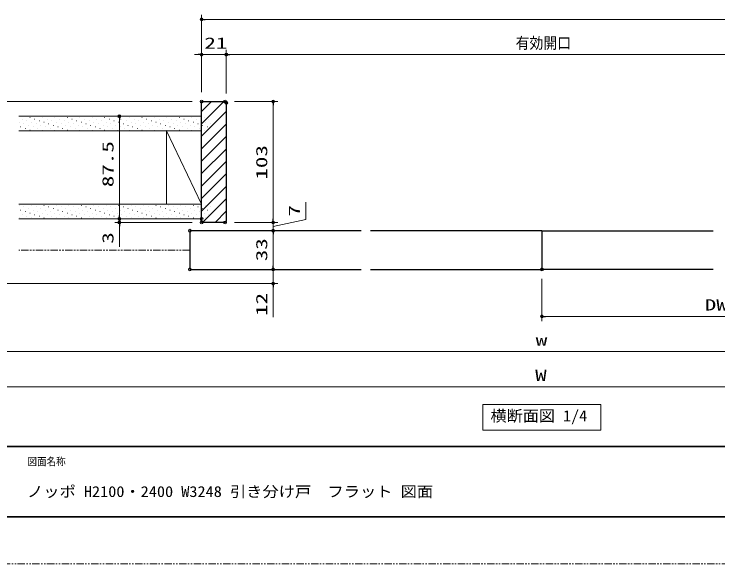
# Model space of a CAD drawing. Units: millimetres, scale not verified. Extents: x -1306 to 1306, y -607 to 607.
# Drawn here: x -885 to -285, y -594 to -126 of the extents above; entities that cross this region are included whole.
import ezdxf
from ezdxf.enums import TextEntityAlignment as Align

# ---------------------------------------------------------------- set-up
doc = ezdxf.new("R2010")
doc.units = ezdxf.units.MM
doc.header["$LTSCALE"] = 5
doc.header["$PDMODE"] = 32
doc.header["$PDSIZE"] = 2.5
doc.linetypes.add('USER1', pattern=[2.5, 1.25, -0.25, 0.25, -0.25, 0.25, -0.25])
for name, color, linetype, lineweight in [('0-1_線(黄)', 2, 'Continuous', 15), ('0-3_陰線', 4, 'USER1', 9), ('0-8_二点鎖線', 4, 'USER1', 9), ('0-D_線(白)', 7, 'Continuous', 30), ('1-1_寸法線', 3, 'Continuous', 13), ('1-2_ハッチング', 6, 'Continuous', 9), ('1-4_DEFPOINTS', 7, 'Continuous', 5), ('1-5_0', 3, 'Continuous', 25), ('1-7_図面枠', 7, 'Continuous', 35)]:
    doc.layers.add(name, color=color, linetype=linetype, lineweight=lineweight)
doc.styles.add('ＭＳ ゴシック', font='')
doc.styles.get('ＭＳ ゴシック').set_extended_font_data('MS Gothic')

# ---------------------------------------------------------------- blocks, each defined once
blk = doc.blocks.new('_DOT')
at = {"layer": '1-5_0'}
blk.add_line((-2.5, 0), (-5, 0), dxfattribs=at)
for points in [[(0, 0), (-2.5, 0), (-2.48, 0.313)], [(0, 0), (-2.48, -0.313), (-2.5, 0)], [(0, 0), (-2.48, 0.313), (-2.421, 0.622)], [(0, 0), (-2.421, -0.622), (-2.48, -0.313)], [(0, 0), (-2.421, 0.622), (-2.324, 0.92)], [(0, 0), (-2.324, -0.92), (-2.421, -0.622)], [(0, 0), (-2.324, 0.92), (-2.191, 1.204)], [(0, 0), (-2.191, -1.204), (-2.324, -0.92)], [(0, 0), (-2.191, 1.204), (-2.023, 1.469)], [(0, 0), (-2.023, -1.469), (-2.191, -1.204)], [(0, 0), (-2.023, 1.469), (-1.822, 1.711)], [(0, 0), (-1.822, -1.711), (-2.023, -1.469)], [(0, 0), (-1.822, 1.711), (-1.594, 1.926)], [(0, 0), (-1.594, -1.926), (-1.822, -1.711)], [(0, 0), (-1.594, 1.926), (-1.34, 2.111)], [(0, 0), (-1.34, -2.111), (-1.594, -1.926)], [(0, 0), (-1.34, 2.111), (-1.064, 2.262)], [(0, 0), (-1.064, -2.262), (-1.34, -2.111)], [(0, 0), (-1.064, 2.262), (-0.773, 2.378)], [(0, 0), (-0.773, -2.378), (-1.064, -2.262)], [(0, 0), (-0.773, 2.378), (-0.468, 2.456)], [(0, 0), (-0.468, -2.456), (-0.773, -2.378)], [(0, 0), (-0.468, 2.456), (-0.157, 2.495)], [(0, 0), (-0.157, -2.495), (-0.468, -2.456)], [(0, 0), (-0.157, 2.495), (0.157, 2.495)], [(0, 0), (0.157, -2.495), (-0.157, -2.495)], [(0, 0), (0.157, 2.495), (0.468, 2.456)], [(0, 0), (0.468, 2.456), (0.773, 2.378)], [(0, 0), (0.773, 2.378), (1.064, 2.262)], [(0, 0), (1.064, 2.262), (1.34, 2.111)], [(0, 0), (1.34, 2.111), (1.594, 1.926)], [(0, 0), (1.594, 1.926), (1.822, 1.711)], [(0, 0), (1.822, 1.711), (2.023, 1.469)], [(0, 0), (2.023, 1.469), (2.191, 1.204)], [(0, 0), (2.191, 1.204), (2.324, 0.92)], [(0, 0), (2.324, 0.92), (2.421, 0.622)], [(0, 0), (2.421, 0.622), (2.48, 0.313)], [(0, 0), (2.48, 0.313), (2.5, 0)], [(0, 0), (0.468, -2.456), (0.157, -2.495)], [(0, 0), (0.773, -2.378), (0.468, -2.456)], [(0, 0), (1.064, -2.262), (0.773, -2.378)], [(0, 0), (1.34, -2.111), (1.064, -2.262)], [(0, 0), (1.594, -1.926), (1.34, -2.111)], [(0, 0), (1.822, -1.711), (1.594, -1.926)], [(0, 0), (2.023, -1.469), (1.822, -1.711)], [(0, 0), (2.191, -1.204), (2.023, -1.469)], [(0, 0), (2.324, -0.92), (2.191, -1.204)], [(0, 0), (2.421, -0.622), (2.324, -0.92)], [(0, 0), (2.48, -0.313), (2.421, -0.622)], [(0, 0), (2.5, 0), (2.48, -0.313)]]:
    blk.add_solid(points, dxfattribs=at)

msp = doc.modelspace()

# ---------------------------------------------------------------- linework, layer by layer
at = {"layer": '0-1_線(黄)'}
for p, q in [((-724.997, -212.684), (-880.768, -212.684)), ((-724.997, -225.184), (-880.768, -225.184)), ((-754.997, -225.184), (-754.997, -287.684)), ((-754.997, -225.184), (-724.997, -287.684)), ((-724.997, -287.684), (-880.768, -287.684)), ((-724.997, -300.184), (-880.768, -300.184))]:
    msp.add_line(p, q, dxfattribs=at)
msp.add_lwpolyline([(-485.381, -458.184), (-384.636, -458.184), (-384.636, -480.019), (-485.381, -480.019)], close=True, dxfattribs=at)
at = {"layer": '0-3_陰線'}
msp.add_line((387.036, -594), (-1292.964, -594), dxfattribs=at)
at = {"layer": '0-8_二点鎖線'}
msp.add_line((-734.997, -326.684), (-880.768, -326.684), dxfattribs=at)
at = {"layer": '0-D_線(白)'}
for p, q in [((-704.997, -200.184), (-703.997, -201.184)), ((-703.997, -201.184), (-703.997, -302.184)), ((-724.997, -301.184), (-724.947, -301.184)), ((-704.997, -303.184), (-724.997, -303.184)), ((-703.997, -302.184), (-704.997, -303.184)), ((-588.998, -310.184), (-734.997, -310.184)), ((-734.997, -310.184), (-734.997, -343.184)), ((-435, -310.184), (-580.998, -310.184)), ((-435, -310.184), (-289.001, -310.184)), ((-435, -310.184), (-435, -343.184)), ((-435, -310.184), (-435, -343.184)), ((-734.997, -343.184), (-588.998, -343.184)), ((-580.998, -343.184), (-435, -343.184)), ((-289.001, -343.184), (-435, -343.184))]:
    msp.add_line(p, q, dxfattribs=at)
msp.add_lwpolyline([(-724.997, -303.184), (-724.997, -200.184), (-704.997, -200.184)], dxfattribs=at)
at = {"layer": '1-1_寸法線'}
for p, q in [((-724.997, -192.184), (-724.997, -126.184)), ((-721.997, -130.184), (-148.003, -130.184)), ((-727.997, -160.184), (-730.997, -160.184)), ((-724.997, -192.184), (-724.997, -156.184)), ((-724.997, -160.184), (-703.997, -160.184)), ((-703.997, -193.184), (-703.997, -156.184)), ((-703.997, -193.184), (-703.997, -156.184)), ((-700.997, -160.184), (-697.997, -160.184)), ((-700.997, -160.184), (-169.003, -160.184)), ((-732.997, -200.184), (-1215.996, -200.184)), ((-732.997, -200.184), (-1185.996, -200.184)), ((-696.997, -200.184), (-659.997, -200.184)), ((-663.997, -203.184), (-663.997, -300.184)), ((-794.997, -215.684), (-794.997, -297.184)), ((-786.997, -212.684), (-790.997, -212.684)), ((-794.997, -297.184), (-794.997, -294.184)), ((-663.997, -300.184), (-663.997, -297.184)), ((-732.997, -300.184), (-798.997, -300.184)), ((-732.997, -300.184), (-798.997, -300.184)), ((-732.997, -303.184), (-798.997, -303.184)), ((-794.997, -300.184), (-794.997, -303.184)), ((-696.997, -303.184), (-659.997, -303.184)), ((-696.997, -303.184), (-659.997, -303.184)), ((-663.997, -303.184), (-663.997, -310.184)), ((-663.997, -303.184), (-663.997, -310.184)), ((-794.997, -306.184), (-794.997, -323.851)), ((-726.997, -310.184), (-659.997, -310.184)), ((-726.997, -310.184), (-659.997, -310.184)), ((-663.997, -313.184), (-663.997, -316.184)), ((-663.997, -313.184), (-663.997, -340.184)), ((-663.997, -340.184), (-663.997, -337.184)), ((-726.997, -343.184), (-659.997, -343.184)), ((-726.997, -343.184), (-659.997, -343.184)), ((-663.997, -343.184), (-663.997, -355.184)), ((-435, -351.184), (-435, -387.184)), ((-995.992, -355.184), (-659.997, -355.184)), ((-663.997, -358.184), (-663.997, -383.946)), ((-432, -383.184), (-138.003, -383.184)), ((-1000.992, -413.184), (130.993, -413.184)), ((-1021.992, -443.184), (151.993, -443.184))]:
    msp.add_line(p, q, dxfattribs=at)
msp.add_lwpolyline([(-663.997, -306.684), (-636.171, -300.672), (-636.171, -286.005)], dxfattribs=at)
at = {"layer": '1-2_ハッチング'}
for p, q in [((-724.997, -208.562), (-716.619, -200.184)), ((-724.997, -219.169), (-706.013, -200.184)), ((-724.997, -229.776), (-703.997, -208.776)), ((-877.874, -215.179), (-877.824, -215.179)), ((-871.245, -213.853), (-871.195, -213.853)), ((-867.267, -215.179), (-867.217, -215.179)), ((-860.638, -213.853), (-860.588, -213.853)), ((-856.661, -215.179), (-856.611, -215.179)), ((-850.032, -213.853), (-849.982, -213.853)), ((-846.054, -215.179), (-846.004, -215.179)), ((-839.425, -213.853), (-839.375, -213.853)), ((-835.448, -215.179), (-835.398, -215.179)), ((-828.818, -213.853), (-828.768, -213.853)), ((-824.841, -215.179), (-824.791, -215.179)), ((-818.212, -213.853), (-818.162, -213.853)), ((-814.234, -215.179), (-814.184, -215.179)), ((-807.605, -213.853), (-807.555, -213.853)), ((-803.628, -215.179), (-803.578, -215.179)), ((-796.999, -213.853), (-796.949, -213.853)), ((-793.021, -215.179), (-792.971, -215.179)), ((-786.392, -213.853), (-786.342, -213.853)), ((-782.415, -215.179), (-782.365, -215.179)), ((-775.785, -213.853), (-775.735, -213.853)), ((-771.808, -215.179), (-771.758, -215.179)), ((-765.179, -213.853), (-765.129, -213.853)), ((-761.201, -215.179), (-761.151, -215.179)), ((-754.572, -213.853), (-754.522, -213.853)), ((-750.595, -215.179), (-750.545, -215.179)), ((-743.966, -213.853), (-743.916, -213.853)), ((-739.988, -215.179), (-739.938, -215.179)), ((-733.359, -213.853), (-733.309, -213.853)), ((-729.382, -215.179), (-729.332, -215.179)), ((-722.752, -213.853), (-722.702, -213.853)), ((-718.775, -215.179), (-718.725, -215.179)), ((-880.526, -217.831), (-880.476, -217.831)), ((-879.2, -221.808), (-879.15, -221.808)), ((-876.548, -219.156), (-876.498, -219.156)), ((-873.896, -216.505), (-873.846, -216.505)), ((-872.571, -220.482), (-872.521, -220.482)), ((-869.919, -217.831), (-869.869, -217.831)), ((-868.593, -221.808), (-868.543, -221.808)), ((-865.942, -219.156), (-865.892, -219.156)), ((-863.29, -216.505), (-863.24, -216.505)), ((-861.964, -220.482), (-861.914, -220.482)), ((-859.312, -217.831), (-859.262, -217.831)), ((-857.987, -221.808), (-857.937, -221.808)), ((-855.335, -219.156), (-855.285, -219.156)), ((-852.683, -216.505), (-852.633, -216.505)), ((-851.357, -220.482), (-851.307, -220.482)), ((-848.706, -217.831), (-848.656, -217.831)), ((-847.38, -221.808), (-847.33, -221.808)), ((-844.728, -219.156), (-844.678, -219.156)), ((-842.077, -216.505), (-842.027, -216.505)), ((-840.751, -220.482), (-840.701, -220.482)), ((-838.099, -217.831), (-838.049, -217.831)), ((-836.773, -221.808), (-836.723, -221.808)), ((-834.122, -219.156), (-834.072, -219.156)), ((-831.47, -216.505), (-831.42, -216.505)), ((-830.144, -220.482), (-830.094, -220.482)), ((-827.493, -217.831), (-827.443, -217.831)), ((-826.167, -221.808), (-826.117, -221.808)), ((-823.515, -219.156), (-823.465, -219.156)), ((-820.863, -216.505), (-820.813, -216.505)), ((-819.538, -220.482), (-819.488, -220.482)), ((-816.886, -217.831), (-816.836, -217.831)), ((-815.56, -221.808), (-815.51, -221.808)), ((-812.909, -219.156), (-812.859, -219.156)), ((-810.257, -216.505), (-810.207, -216.505)), ((-808.931, -220.482), (-808.881, -220.482)), ((-806.279, -217.831), (-806.229, -217.831)), ((-804.954, -221.808), (-804.904, -221.808)), ((-802.302, -219.156), (-802.252, -219.156)), ((-799.65, -216.505), (-799.6, -216.505)), ((-798.324, -220.482), (-798.274, -220.482)), ((-795.673, -217.831), (-795.623, -217.831)), ((-794.347, -221.808), (-794.297, -221.808)), ((-791.695, -219.156), (-791.645, -219.156)), ((-789.044, -216.505), (-788.994, -216.505)), ((-787.718, -220.482), (-787.668, -220.482)), ((-785.066, -217.831), (-785.016, -217.831)), ((-783.74, -221.808), (-783.69, -221.808)), ((-781.089, -219.156), (-781.039, -219.156)), ((-778.437, -216.505), (-778.387, -216.505)), ((-777.111, -220.482), (-777.061, -220.482)), ((-774.46, -217.831), (-774.41, -217.831)), ((-773.134, -221.808), (-773.084, -221.808)), ((-770.482, -219.156), (-770.432, -219.156)), ((-767.83, -216.505), (-767.78, -216.505)), ((-766.505, -220.482), (-766.455, -220.482)), ((-763.853, -217.831), (-763.803, -217.831)), ((-762.527, -221.808), (-762.477, -221.808)), ((-759.876, -219.156), (-759.826, -219.156)), ((-757.224, -216.505), (-757.174, -216.505)), ((-755.898, -220.482), (-755.848, -220.482)), ((-753.246, -217.831), (-753.196, -217.831)), ((-751.921, -221.808), (-751.871, -221.808)), ((-749.269, -219.156), (-749.219, -219.156)), ((-746.617, -216.505), (-746.567, -216.505)), ((-745.291, -220.482), (-745.241, -220.482)), ((-742.64, -217.831), (-742.59, -217.831)), ((-741.314, -221.808), (-741.264, -221.808)), ((-738.662, -219.156), (-738.612, -219.156)), ((-736.011, -216.505), (-735.961, -216.505)), ((-734.685, -220.482), (-734.635, -220.482)), ((-732.033, -217.831), (-731.983, -217.831)), ((-730.707, -221.808), (-730.657, -221.808)), ((-728.056, -219.156), (-728.006, -219.156)), ((-725.404, -216.505), (-725.354, -216.505)), ((-724.997, -240.382), (-703.997, -219.382)), ((-724.078, -220.482), (-724.028, -220.482)), ((-721.427, -217.831), (-721.377, -217.831)), ((-720.101, -221.808), (-720.051, -221.808)), ((-717.449, -219.156), (-717.399, -219.156)), ((-875.222, -223.134), (-875.172, -223.134)), ((-871.245, -224.46), (-871.195, -224.46)), ((-864.616, -223.134), (-864.566, -223.134)), ((-860.638, -224.46), (-860.588, -224.46)), ((-854.009, -223.134), (-853.959, -223.134)), ((-850.032, -224.46), (-849.982, -224.46)), ((-843.403, -223.134), (-843.353, -223.134)), ((-839.425, -224.46), (-839.375, -224.46)), ((-832.796, -223.134), (-832.746, -223.134)), ((-828.818, -224.46), (-828.768, -224.46)), ((-822.189, -223.134), (-822.139, -223.134)), ((-818.212, -224.46), (-818.162, -224.46)), ((-811.583, -223.134), (-811.533, -223.134)), ((-807.605, -224.46), (-807.555, -224.46)), ((-800.976, -223.134), (-800.926, -223.134)), ((-796.999, -224.46), (-796.949, -224.46)), ((-790.37, -223.134), (-790.32, -223.134)), ((-786.392, -224.46), (-786.342, -224.46)), ((-779.763, -223.134), (-779.713, -223.134)), ((-775.785, -224.46), (-775.735, -224.46)), ((-769.156, -223.134), (-769.106, -223.134)), ((-765.179, -224.46), (-765.129, -224.46)), ((-758.55, -223.134), (-758.5, -223.134)), ((-754.572, -224.46), (-754.522, -224.46)), ((-747.943, -223.134), (-747.893, -223.134)), ((-743.966, -224.46), (-743.916, -224.46)), ((-737.336, -223.134), (-737.286, -223.134)), ((-733.359, -224.46), (-733.309, -224.46)), ((-726.73, -223.134), (-726.68, -223.134)), ((-722.752, -224.46), (-722.702, -224.46)), ((-724.997, -250.989), (-703.997, -229.989)), ((-724.997, -261.595), (-703.997, -240.595)), ((-724.997, -272.202), (-703.997, -251.202)), ((-724.997, -282.809), (-703.997, -261.809)), ((-724.997, -293.415), (-703.997, -272.415)), ((-724.16, -303.184), (-703.997, -283.022)), ((-880.526, -288.577), (-880.476, -288.577)), ((-879.2, -292.554), (-879.15, -292.554)), ((-876.548, -289.903), (-876.498, -289.903)), ((-875.222, -293.88), (-875.172, -293.88)), ((-872.571, -291.228), (-872.521, -291.228)), ((-869.919, -288.577), (-869.869, -288.577)), ((-868.593, -292.554), (-868.543, -292.554)), ((-865.942, -289.903), (-865.892, -289.903)), ((-864.616, -293.88), (-864.566, -293.88)), ((-861.964, -291.228), (-861.914, -291.228)), ((-859.312, -288.577), (-859.262, -288.577)), ((-857.987, -292.554), (-857.937, -292.554)), ((-855.335, -289.903), (-855.285, -289.903)), ((-854.009, -293.88), (-853.959, -293.88)), ((-851.357, -291.228), (-851.307, -291.228)), ((-848.706, -288.577), (-848.656, -288.577)), ((-847.38, -292.554), (-847.33, -292.554)), ((-844.728, -289.903), (-844.678, -289.903)), ((-843.403, -293.88), (-843.353, -293.88)), ((-840.751, -291.228), (-840.701, -291.228)), ((-838.099, -288.577), (-838.049, -288.577)), ((-836.773, -292.554), (-836.723, -292.554)), ((-834.122, -289.903), (-834.072, -289.903)), ((-832.796, -293.88), (-832.746, -293.88)), ((-830.144, -291.228), (-830.094, -291.228)), ((-827.493, -288.577), (-827.443, -288.577)), ((-826.167, -292.554), (-826.117, -292.554)), ((-823.515, -289.903), (-823.465, -289.903)), ((-822.189, -293.88), (-822.139, -293.88)), ((-819.538, -291.228), (-819.488, -291.228)), ((-816.886, -288.577), (-816.836, -288.577)), ((-815.56, -292.554), (-815.51, -292.554)), ((-812.909, -289.903), (-812.859, -289.903)), ((-811.583, -293.88), (-811.533, -293.88)), ((-808.931, -291.228), (-808.881, -291.228)), ((-806.279, -288.577), (-806.229, -288.577)), ((-804.954, -292.554), (-804.904, -292.554)), ((-802.302, -289.903), (-802.252, -289.903)), ((-800.976, -293.88), (-800.926, -293.88)), ((-798.324, -291.228), (-798.274, -291.228)), ((-795.673, -288.577), (-795.623, -288.577)), ((-794.347, -292.554), (-794.297, -292.554)), ((-791.695, -289.903), (-791.645, -289.903)), ((-790.37, -293.88), (-790.32, -293.88)), ((-787.718, -291.228), (-787.668, -291.228)), ((-785.066, -288.577), (-785.016, -288.577)), ((-783.74, -292.554), (-783.69, -292.554)), ((-781.089, -289.903), (-781.039, -289.903)), ((-779.763, -293.88), (-779.713, -293.88)), ((-777.111, -291.228), (-777.061, -291.228)), ((-774.46, -288.577), (-774.41, -288.577)), ((-773.134, -292.554), (-773.084, -292.554)), ((-770.482, -289.903), (-770.432, -289.903)), ((-769.156, -293.88), (-769.106, -293.88)), ((-766.505, -291.228), (-766.455, -291.228)), ((-763.853, -288.577), (-763.803, -288.577)), ((-762.527, -292.554), (-762.477, -292.554)), ((-759.876, -289.903), (-759.826, -289.903)), ((-758.55, -293.88), (-758.5, -293.88)), ((-755.898, -291.228), (-755.848, -291.228)), ((-753.246, -288.577), (-753.196, -288.577)), ((-751.921, -292.554), (-751.871, -292.554)), ((-749.269, -289.903), (-749.219, -289.903)), ((-747.943, -293.88), (-747.893, -293.88)), ((-745.291, -291.228), (-745.241, -291.228)), ((-742.64, -288.577), (-742.59, -288.577)), ((-741.314, -292.554), (-741.264, -292.554)), ((-738.662, -289.903), (-738.612, -289.903)), ((-737.336, -293.88), (-737.286, -293.88)), ((-734.685, -291.228), (-734.635, -291.228)), ((-732.033, -288.577), (-731.983, -288.577)), ((-730.707, -292.554), (-730.657, -292.554)), ((-728.056, -289.903), (-728.006, -289.903)), ((-726.73, -293.88), (-726.68, -293.88)), ((-724.078, -291.228), (-724.028, -291.228)), ((-721.427, -288.577), (-721.377, -288.577)), ((-720.101, -292.554), (-720.051, -292.554)), ((-717.449, -289.903), (-717.399, -289.903)), ((-713.553, -303.184), (-703.997, -293.628)), ((-880.526, -299.183), (-880.476, -299.183)), ((-877.874, -296.532), (-877.824, -296.532)), ((-873.896, -297.858), (-873.846, -297.858)), ((-871.245, -295.206), (-871.195, -295.206)), ((-869.919, -299.183), (-869.869, -299.183)), ((-867.267, -296.532), (-867.217, -296.532)), ((-863.29, -297.858), (-863.24, -297.858)), ((-860.638, -295.206), (-860.588, -295.206)), ((-859.312, -299.183), (-859.262, -299.183)), ((-856.661, -296.532), (-856.611, -296.532)), ((-852.683, -297.858), (-852.633, -297.858)), ((-850.032, -295.206), (-849.982, -295.206)), ((-848.706, -299.183), (-848.656, -299.183)), ((-846.054, -296.532), (-846.004, -296.532)), ((-842.077, -297.858), (-842.027, -297.858)), ((-839.425, -295.206), (-839.375, -295.206)), ((-838.099, -299.183), (-838.049, -299.183)), ((-835.448, -296.532), (-835.398, -296.532)), ((-831.47, -297.858), (-831.42, -297.858)), ((-828.818, -295.206), (-828.768, -295.206)), ((-827.493, -299.183), (-827.443, -299.183)), ((-824.841, -296.532), (-824.791, -296.532)), ((-820.863, -297.858), (-820.813, -297.858)), ((-818.212, -295.206), (-818.162, -295.206)), ((-816.886, -299.183), (-816.836, -299.183)), ((-814.234, -296.532), (-814.184, -296.532)), ((-810.257, -297.858), (-810.207, -297.858)), ((-807.605, -295.206), (-807.555, -295.206)), ((-806.279, -299.183), (-806.229, -299.183)), ((-803.628, -296.532), (-803.578, -296.532)), ((-799.65, -297.858), (-799.6, -297.858)), ((-796.999, -295.206), (-796.949, -295.206)), ((-795.673, -299.183), (-795.623, -299.183)), ((-793.021, -296.532), (-792.971, -296.532)), ((-789.044, -297.858), (-788.994, -297.858)), ((-786.392, -295.206), (-786.342, -295.206)), ((-785.066, -299.183), (-785.016, -299.183)), ((-782.415, -296.532), (-782.365, -296.532)), ((-778.437, -297.858), (-778.387, -297.858)), ((-775.785, -295.206), (-775.735, -295.206)), ((-774.46, -299.183), (-774.41, -299.183)), ((-771.808, -296.532), (-771.758, -296.532)), ((-767.83, -297.858), (-767.78, -297.858)), ((-765.179, -295.206), (-765.129, -295.206)), ((-763.853, -299.183), (-763.803, -299.183)), ((-761.201, -296.532), (-761.151, -296.532)), ((-757.224, -297.858), (-757.174, -297.858)), ((-754.572, -295.206), (-754.522, -295.206)), ((-753.246, -299.183), (-753.196, -299.183)), ((-750.595, -296.532), (-750.545, -296.532)), ((-746.617, -297.858), (-746.567, -297.858)), ((-743.966, -295.206), (-743.916, -295.206)), ((-742.64, -299.183), (-742.59, -299.183)), ((-739.988, -296.532), (-739.938, -296.532)), ((-736.011, -297.858), (-735.961, -297.858)), ((-733.359, -295.206), (-733.309, -295.206)), ((-732.033, -299.183), (-731.983, -299.183)), ((-729.382, -296.532), (-729.332, -296.532)), ((-725.404, -297.858), (-725.354, -297.858)), ((-722.752, -295.206), (-722.702, -295.206)), ((-721.427, -299.183), (-721.377, -299.183)), ((-718.775, -296.532), (-718.725, -296.532))]:
    msp.add_line(p, q, dxfattribs=at)
at = {"layer": '1-4_DEFPOINTS'}
for p in [(-703.997, -160.184), (-724.997, -200.184), (-724.997, -200.184), (-704.997, -200.184), (-703.997, -201.184), (-794.997, -212.684), (-794.997, -300.184), (-724.997, -300.184), (-794.997, -303.184), (-724.997, -303.184), (-704.997, -303.184), (-663.997, -303.184), (-734.997, -310.184), (-663.997, -310.184), (-734.997, -343.184), (-663.997, -343.184), (-435, -343.184), (-663.997, -355.184)]:
    msp.add_point(p, dxfattribs=at)
at = {"layer": '1-7_図面枠'}
msp.add_line((-1252.964, -494), (347.036, -494), dxfattribs=at)
msp.add_lwpolyline([(-1252.964, -554), (347.036, -554), (347.036, 554), (-1252.964, 554)], close=True, dxfattribs=at)

# ---------------------------------------------------------------- block references
at = {"layer": '1-1_寸法線', "xscale": 0.6, "yscale": 0.6}
for p, rotation in [((-724.997, -130.184), 180), ((-703.997, -160.184), 180), ((-703.997, -160.184), 180), ((-663.997, -200.184), 90), ((-794.997, -212.684), 90), ((-794.997, -300.184), 270), ((-794.997, -300.184), 270), ((-794.997, -303.184), 90), ((-663.997, -303.184), 270), ((-663.997, -303.184), 270), ((-663.997, -310.184), 90), ((-663.997, -310.184), 90), ((-663.997, -343.184), 270), ((-663.997, -343.184), 270), ((-663.997, -355.184), 90), ((-435, -383.184), 180)]:
    msp.add_blockref('_DOT', p, dxfattribs=dict(at, rotation=rotation))
msp.add_blockref('_DOT', (-724.997, -160.184), dxfattribs=at)

# ---------------------------------------------------------------- texts
at = {"layer": '0-1_線(黄)', "style": 'ＭＳ ゴシック', "width": 1.05}
msp.add_text('横断面図 1/4', height=9.604, dxfattribs=at).set_placement((-478.853, -475.563), align=Align.BOTTOM_LEFT)
at = {"layer": '1-1_寸法線', "style": 'ＭＳ ゴシック'}
for s, height, width, p in [('21', 9.604, 1.5, (-722.592, -158.035)), ('有効開口', 9.621, 0.9, (-457.363, -158.035)), ('DW', 9.604, 1.5, (-296.192, -381.035)), ('w', 9.604, 1.5, (-440.238, -411.035)), ('W', 9.604, 1.5, (-440.714, -441.035))]:
    msp.add_text(s, height=height, dxfattribs=dict(at, width=width)).set_placement(p, align=Align.BOTTOM_LEFT)
at = {"layer": '1-1_寸法線', "style": 'ＭＳ ゴシック', "width": 1.5}
for s, p in [('87.5', (-797.147, -273.101)), ('103', (-666.147, -266.684)), ('7', (-638.321, -298.1)), ('3', (-797.147, -321.28)), ('33', (-666.147, -336.208)), ('12', (-666.147, -382.804))]:
    msp.add_text(s, height=9.604, rotation=90, dxfattribs=at).set_placement(p, align=Align.BOTTOM_LEFT)
at = {"layer": '1-7_図面枠', "style": 'ＭＳ ゴシック'}
for s, height, width, p in [('図面名称', 6.452, 0.9, (-873.367, -511.963)), ('ノッポ H2100・2400 W3248 引き分け戸  フラット 図面', 9.236, 1.1, (-873.76, -539.776))]:
    msp.add_text(s, height=height, dxfattribs=dict(at, width=width)).set_placement(p, align=Align.BOTTOM_LEFT)

doc.saveas('drawing.dxf')
